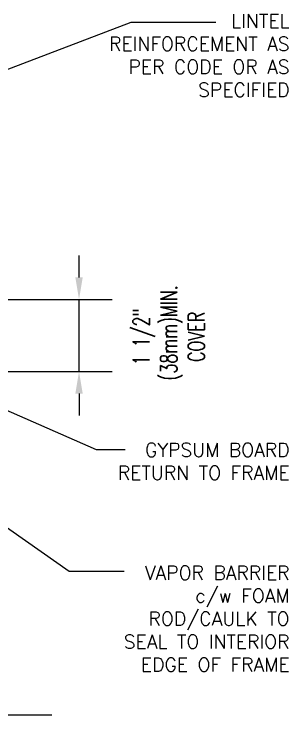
# Model space of a CAD drawing. Header units: inches. Extents: x 2814.4 to 2842.7, y 437 to 466.7.
# Drawn here: x 2836.5 to 2842.74, y 438.03 to 453.93 of the extents above; entities that cross this region are included whole.
import ezdxf

# ---------------------------------------------------------------- set-up
doc = ezdxf.new("R2010")
doc.units = ezdxf.units.IN
doc.header["$LTSCALE"] = 0.5
doc.header["$MEASUREMENT"] = 0
doc.layers.get('Defpoints').update_dxf_attribs({"linetype": 'CONTINUOUS'})
doc.layers.add('LINE9', color=9, linetype='CONTINUOUS')
doc.layers.add('TEXT', color=4, linetype='CONTINUOUS')
doc.styles.add('DIM', font='romans.shx', dxfattribs={"width": 0.7})
doc.styles.get("Standard").update_dxf_attribs({"font": 'romans.shx'})
doc.dimstyles.new('ext_12', dxfattribs={"dimscale": 12, "dimtxt": 0.09375, "dimasz": 0.09375, "dimexe": 0.09375, "dimexo": 0.0625, "dimgap": 0.0625, "dimtad": 1, "dimdec": 1, "dimzin": 3, "dimdsep": 46, "dimlunit": 4, "dimtxsty": 'DIM', "dimcen": 0.09, "dimdle": 0.09375, "dimclrt": 4, "dimadec": 0, "dimazin": 0, "dimtfac": 1, "dimtdec": 1, "dimtmove": 2, "dimatfit": 3, "dimfxl": 1, "dimfrac": 2, "dimtolj": 1, "dimtzin": 0, "dimarcsym": 0})
doc.dimstyles.new('ext_8', dxfattribs={"dimscale": 8, "dimtxt": 0.09375, "dimasz": 0.09375, "dimexe": 0.09375, "dimexo": 0.0625, "dimgap": 0.0625, "dimtad": 1, "dimdec": 1, "dimzin": 3, "dimdsep": 46, "dimlunit": 4, "dimtxsty": 'DIM', "dimcen": 0.09, "dimdle": 0.09375, "dimclrt": 4, "dimadec": 0, "dimazin": 0, "dimtfac": 1, "dimtdec": 1, "dimtmove": 2, "dimatfit": 3, "dimfxl": 1, "dimfrac": 2, "dimtolj": 1, "dimtzin": 0, "dimarcsym": 0})

# ---------------------------------------------------------------- blocks, each defined once
blk = doc.blocks.new('*D10')
at = {"layer": 'Defpoints', "color": 0, "transparency": 16777216}
for p in [(2830.222832504185, 447.4551586793232), (2837.9711720271, 447.4551586793232), (2835.854568751792, 445.821168167853)]:
    blk.add_point(p, dxfattribs=at)
at = {"layer": 'TEXT', "color": 0, "lineweight": -2, "transparency": 16777216}
for p, q in [((2837.9711720271, 447.9551586793232), (2837.9711720271, 448.4551586793232)), ((2830.722832504185, 447.4551586793232), (2838.7211720271, 447.4551586793232)), ((2837.9711720271, 445.821168167853), (2837.9711720271, 447.4551586793232)), ((2836.354568751792, 445.821168167853), (2838.7211720271, 445.821168167853)), ((2837.9711720271, 445.321168167853), (2837.9711720271, 444.821168167853))]:
    blk.add_line(p, q, dxfattribs=at)
at = {"layer": 'TEXT', "color": 0, "transparency": 16777216}
for points in [[(2837.887838693767, 447.9551586793232), (2838.054505360434, 447.9551586793232), (2837.9711720271, 447.4551586793232)], [(2837.887838693767, 445.321168167853), (2838.054505360434, 445.321168167853), (2837.9711720271, 445.821168167853)]]:
    blk.add_solid(points, dxfattribs=at)
at = {"layer": 'TEXT', "color": 4, "transparency": 16777216, "insert": (2840.008320894132, 446.6067406738212), "char_height": 0.375, "attachment_point": 5, "rotation": 90, "style": 'DIM'}
blk.add_mtext('\\A1;1 1/2" \\P (38mm)MIN. \\PCOVER', dxfattribs=at)

msp = doc.modelspace()

# ---------------------------------------------------------------- linework, layer by layer
at = {"layer": 'LINE9'}
msp.add_line((2829.229568751793, 438.0285811586369), (2837.354568751794, 438.0285811586364), dxfattribs=at)

# ---------------------------------------------------------------- texts
at = {"layer": 'TEXT', "char_height": 0.3125, "width": 4.553163264909927, "attachment_point": 6}
for s, insert in [('\\A1;LINTEL REINFORCEMENT AS PER CODE OR AS SPECIFIED', (2842.750115856574, 452.9934400307534)), ('\\A1;GYPSUM BOARD RETURN TO FRAME', (2842.750115856574, 443.7821810477487)), ('\\A1;VAPOR BARRIER c/w FOAM ROD/CAULK TO SEAL TO INTERIOR EDGE OF FRAME', (2842.750115856574, 440.2127620261024))]:
    msp.add_mtext(s, dxfattribs=dict(at, insert=insert))

# ---------------------------------------------------------------- dimensions: what is measured, and where the dimension line sits
at = {"layer": 'TEXT'}
dim = msp.add_linear_dim(base=(2837.9711720271, 447.4551586793232), p1=(2835.854568751792, 445.821168167853), p2=(2830.222832504185, 447.4551586793232), angle=90, text='<> \\P (38mm)MIN. \\PCOVER', dimstyle='ext_8', override={"dimtxt": 0.046875, "dimasz": 0.0625}, dxfattribs=at)
dim.commit()
dim.dimension.update_dxf_attribs({"geometry": '*D10', "text_midpoint": (2840.008320894132, 446.6067406738212), "dimtype": 160})

# ---------------------------------------------------------------- leaders
for points in [[(2828.52343777693, 449.6914352320968), (2839.155297182862, 453.7456560677119), (2841.077519625077, 453.7456560677119)], [(2831.315371072423, 445.7883974601884), (2837.748066454385, 441.2890270601918), (2838.994119182467, 441.2890270601918)], [(2835.060868245099, 445.493756375132), (2838.35845961761, 444.0547127584857), (2839.020626712392, 444.0547127584857)]]:
    msp.add_leader(points, dimstyle='ext_12', override={"dimasz": 0.0625, "dimgap": 0.0625, "dimtad": 0}, dxfattribs=at)

doc.saveas('drawing.dxf')
